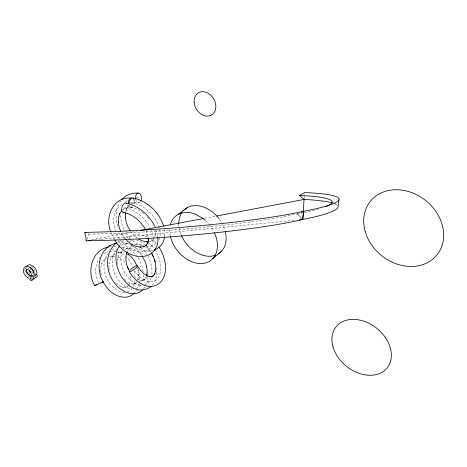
<?xml version="1.0" encoding="UTF-8"?>
<svg xmlns="http://www.w3.org/2000/svg" width="467" height="467" viewBox="0 0 467 467"><rect width="100%" height="100%" fill="white"/><g stroke="black" fill="none" stroke-linecap="round" stroke-linejoin="round"><path stroke-width="0.35" stroke-dasharray="2.33 1.75" d="M117.351 264.485L117.491 259.734L117.386 260.148L118.56 255.922L120.684 252.343L120.206 252.816L122.605 250.61M108.945 267.533L109.08 263.452L109.062 263.873L110.253 259.652L112.395 256.079L111.987 256.587L114.87 253.949M100.656 272.115L100.819 267.515L102.022 263.277L101.742 263.744L104.188 259.693L103.855 260.242L106.75 257.603L106.155 257.953M24.821 269.763L25.492 273.323M28.767 269.08L28.785 268.379M147.969 277.2L147.636 280.784L146.101 284.993M304.122 198.738L304.589 193.933M139.219 283.06L139.697 278.204L139.049 272.127L138.25 269.371M139.148 283.755L137.724 288.121M164.746 236.162L164.442 228.824M35.037 275.612C36.298 271.73 33.811 266.745 29.619 266.102M154.705 237.329L155.517 234.008L155.33 234.837L154.945 230.073L155.073 230.756M125.775 212.187L126.861 208.504L126.563 209.169L128.787 205.713L128.186 206.251L129.715 205.019M146.247 276.522L145.757 277.865L146.34 277.159L143.743 280.317L145.225 279.038L142.639 280.375L143.626 280.165L140.544 280.352L141.483 280.48L138.045 279.447L138.763 279.856L135.138 277.561M137.853 279.791L138.693 274.555L138.728 275.133L138.22 270.422L137.024 266.289M128.956 284.742L129.989 282.039L130.421 277.999L130.369 278.577L129.96 274.608M86.903 239.46L88.987 234.13L87.206 233.401M35.574 274.876L35.369 276.085M127.345 251.491L129.108 248.502L132.027 245.817L131.431 246.261L132.593 245.73M119.721 245.274L121.519 242.268L123.492 240.476M120.772 200.804C114.794 208.527 114.981 219.578 118.589 228.275M153.941 238.701L152.837 240.201L153.59 239.618L150.286 241.474L151.145 241.194L149.043 241.492M25.195 268.747L25.854 267.906C31.447 267.34 35.043 275.524 31.131 279.424M152.248 285.197C156.463 280.574 157.332 273.732 156.422 267.743M143.422 289.015L145.523 286.417M133.871 293.737L136.849 290.1M136.942 281.735L135.337 283.673L136.008 282.973L133.41 284.31L135.267 283.749L132.167 283.954L133.072 284.17L129.604 283.148L126.108 280.965M129.12 284.631L127.106 287.036L127.83 286.399L125.22 287.736L126.119 287.374L123.055 287.584L123.965 287.549L120.585 286.575L121.327 286.831L116.388 283.282M33.379 275.944L32.824 276.598L33.285 276.289L32.608 276.347M122.623 210.092L124.152 208.854M125.962 238.234C132.424 233.745 141.478 233.5 148.249 237.458M124.817 249.372L126.551 248.578L125.862 248.794L129.698 248.345L129.026 248.228L133.048 248.958L136.901 250.826L140.345 253.698L140.141 253.458L142.231 256.208M117.824 241.871L120.807 240.528M118.338 252.355L117.69 252.641L121.502 252.186L120.836 252.139L124.817 252.851M88.987 234.13A153.211 14.57 -4.3 0 0 284.864 216.478L297.403 213.933L299.248 213.156M131.245 203.787L134.975 202.445L134.21 202.713L138.874 202.573M123.346 209.146L127.894 207.517M91.625 239.717L136.685 231.171M204.634 218.282L215.363 216.244M153.234 250.37C145.517 252.314 137.07 250.073 131.046 244.971M109.617 256.365L113.428 255.898L112.769 255.939L115.402 256.401M135.471 244.655L138.051 244.358L142.021 245.099L141.443 244.924L144.7 246.518M110.113 246.868L111.415 246.722M117.882 242.951C127.678 241.235 137.304 247.598 142.371 255.63M128.448 238.725L130.427 238.69M94.608 239.945L100.411 239.378M101.135 239.302L294.029 220.36M35.043 275.939L36.298 275.839M127.117 207.797L131.793 207.669M31.318 278.962L32.322 279.097M114.036 246.64L117.328 247.236M130.17 207.05L135.78 208.656L141.057 211.493M32.918 274.047L34.097 274.427M32.351 275.326L33.706 275.763M117.351 256.932L120.504 258.426L120.095 258.222L123.574 261.088L126.411 264.783M119.307 247.592L119.832 247.843M136.358 239.804L142.032 242.589L144.566 244.72M29.771 277.106L26.275 274.485M137.397 238.182L134.765 236.203L131.11 232.146M31.645 278.495L32.153 278.974M332.656 201.674L333.712 202.503M334.244 202.917L337.431 205.404A156.626 15.866 -4.4 0 0 335.364 204.032M142.149 212.374L144.881 214.575M145.354 246.839L148.845 249.775L151.302 253.003M151.267 239.133L155.815 242.98L157.461 245.163M124.152 278.951L126.113 280.871M132.914 198.884L133.282 199.246A4.793 2.995 88.1 0 1 134.385 203.723M297.403 213.933L301.775 218.492L297.403 213.933A150.975 14.524 -4.4 0 0 303.264 212.759M29.876 273.761L28.09 271.555M147.093 246.845L151.326 252.367M125.53 238.906L121.227 232.613M124.549 238.719L119.861 231.568M147.362 217.05L148.751 218.644M114.304 239.256L112.792 236.792L111.245 232.811M146.218 230.838L148.074 236.15L147.951 235.461L148.132 237.51M156.223 230.103L157.397 233.518L157.706 236.384M108.922 268.21L109.325 270.276M100.784 272.781L101.298 275.437M147.846 271.776L148.173 275.051M116.779 249.366A22.959 18.791 68.2 0 0 115.962 276.277A22.854 14.191 64.7 0 0 131.799 288.851M121.046 245.654A22.959 18.791 68.2 0 1 129.727 243.459M134.7 244.381A22.959 18.791 68.2 0 1 138.897 246.348M141.133 247.907A22.959 18.791 68.2 0 1 147.198 254.836M140.444 285.244A23.058 14.138 64.7 0 1 124.566 272.506A23.169 18.82 68.1 0 1 122.395 250.51M147.829 255.974A23.058 14.138 64.7 0 1 151.664 275.442M151.215 277.375A23.058 14.138 64.7 0 1 144.898 284.8M123.206 248.672A23.169 18.82 68.1 0 1 127.859 242.852M129.581 241.655A23.169 18.82 68.1 0 1 133.416 240.015M148.623 243.155A23.169 18.82 68.1 0 1 154.192 248.572M154.624 249.162A23.169 18.82 68.1 0 1 155.826 250.989A23.274 14.08 64.7 0 1 156.305 279.663A23.274 14.08 64.7 0 1 133.679 269.255M98.607 282.459A22.55 18.733 68.3 0 1 99.775 257.615M103.837 253.803A22.55 18.733 68.3 0 1 108.239 251.801M109.587 251.491A22.55 18.733 68.3 0 1 117.316 251.9M118.011 252.11A22.55 18.733 68.3 0 1 124.934 255.974M125.46 256.418A22.55 18.733 68.3 0 1 130.392 262.331A22.649 14.243 64.7 0 1 132.891 267.568M124.654 292.465A22.649 14.243 64.7 0 1 107.521 279.972A22.755 18.762 68.2 0 1 108.402 253.277M133.994 270.983A22.649 14.243 64.7 0 1 134.992 277.089M134.951 280.556A22.649 14.243 64.7 0 1 132.984 287.368M132.254 288.501A22.649 14.243 64.7 0 1 127.193 292.108M143.194 271.461A22.854 14.191 64.7 0 0 138.722 258.619A22.755 18.762 68.2 0 0 136.662 255.688M143.433 274.806A22.854 14.191 64.7 0 1 141.974 282.763M140.713 284.975A22.854 14.191 64.7 0 1 135.675 288.577M112.074 249.95A22.755 18.762 68.2 0 1 116.481 247.942M122.027 247.422A22.755 18.762 68.2 0 1 136.206 255.14M134.14 199.152A4.787 2.487 -74.2 0 1 133.953 203.594M132.219 206.472A4.787 2.487 -74.2 0 1 129.015 204.955M141.536 245.572A26.088 19.357 58.4 0 1 132.056 240.015M130.071 238.112A26.088 19.357 58.4 0 1 124.689 230.745M124.041 229.495A26.088 19.357 58.4 0 1 120.684 214.808M125.6 202.205A26.088 19.357 58.4 0 1 127.701 200.413M136.557 197.734A26.088 19.357 58.4 0 1 138.518 197.85M156.212 243.546A26.374 16.707 45.1 0 1 145.815 246.389M131.7 202.515A26.374 16.707 45.1 0 1 159.37 228.135M159.691 229.449A26.374 16.707 45.1 0 1 158.932 239.898M140.281 201.721A4.752 2.936 87.9 0 1 136.16 200.559M126.966 204.254A4.833 2.533 -73.9 0 1 125.033 211.639M120.358 240.155A26.315 19.381 58.4 0 0 134.63 250.942A26.607 16.684 45.1 0 0 150.946 229.437M119.534 239.005A26.315 19.381 58.4 0 1 121.741 204.715M130.118 202.801A26.315 19.381 58.4 0 1 131.431 202.906M124.485 207.663A26.607 16.684 45.1 0 1 150.035 227.546M133.229 206.805A4.793 2.995 88.1 0 1 129.026 205.661M170.303 235.794A28.283 20.577 51.6 0 1 169.83 228.135M205.638 220.803A28.283 20.577 51.6 0 1 208.936 224.248M209.374 224.779A28.283 20.577 51.6 0 1 213.839 231.626M180.857 234.101A27.927 20.542 51.6 0 1 179.211 228.235M178.925 226.168A27.927 20.542 51.6 0 1 178.797 224.037M219.07 218.836A27.927 20.542 51.6 0 1 220.99 221.615M221.743 222.876A27.927 20.542 51.6 0 1 225.082 230.838M318.657 209.041A150.975 14.524 -4.4 0 1 303.959 212.613"/><path stroke-width="0.7" d="M36.689 274.351C38.195 269.401 30.437 261.193 26.502 266.441M32.392 279.575L32.293 280.13A1.454 1.097 38.4 0 1 31.266 280.585L30.618 280.352A1.313 0.992 38.4 0 1 29.87 279.272L30.676 278.262M125.395 217.604L125.594 212.8M303.252 211.615L304.058 199.427L299.592 195.422L304.723 192.556A158.208 14.851 -4.4 0 1 315.575 208.831L303.544 211.341A160.56 14.891 -4.3 0 1 104.45 231.912L84.831 232.426L86.383 240.791M85.905 240.803L105.863 240.353A158.949 15.936 -4.3 0 0 302.733 219.508L303.544 211.341L301.087 212.374M299.108 219.864L302.733 219.508L303.544 211.341M338.984 199.753L337.939 207.33A156.626 15.866 -4.4 0 1 314.729 216.886L302.744 219.502M137.479 265.945L137.012 266.89A4.874 1.033 -34.9 0 1 134.566 269.103L131.385 271.058A5.155 1.092 -34.9 0 1 129.365 271.607L129.674 270.434A4.868 1.027 -34.9 0 1 132.114 268.239L135.261 266.295A5.155 1.092 -34.9 0 1 137.292 265.735L140.742 270.632L140.479 270.311L143.859 273.68L147.449 275.979L146.667 275.67L150.082 276.721M164.565 236.862C163.975 242.846 159.749 248.082 154.092 250.078M127.077 252.18C124.887 258.047 125.956 264.631 128.845 270.066M146.498 275.851L146.988 274.514L146.749 275.25L147.146 271.076L146.632 266.494L146.714 266.844L145.272 261.923L142.231 256.208M26.409 269.401L26.134 270.953L26.759 272.728L28.236 274.503L30.413 275.869L27.751 273.569L26.199 270.615M103.359 281.858L94.766 285.553L96.535 284.683M30.688 277.871L31.085 277.135C32.048 274.088 30.53 270.627 27.506 269.331L26.134 269.249L26.432 269.179M33.104 279.178C36.356 273.522 32.351 265.612 25.58 266.564C20.799 269.634 24.64 276.949 29.135 278.344M119.365 245.87C107.124 263.616 130.13 302.131 151.419 286.23M121.7 210.78L119.482 214.248L119.791 213.571L118.536 217.891L118.349 222.724L118.309 222.251L119.243 227.47L120.731 231.328M35.603 277.515L34.418 278.852L32.562 279.079M142.581 290.054C134.309 297.73 121.683 292.044 115.6 284.275C105.454 273.037 103.832 252.53 116.832 242.77M109.92 245.654C102.022 250.376 98.543 260.078 99.132 268.963L100.44 275.997L103.195 282.348L107.077 287.824C112.979 295.611 125.524 301.104 133.871 293.737M121.467 199.701C125.769 195.194 131.881 192.515 138.162 193.122M212.596 258.835L221.259 251.515M178.231 214.353L187.331 207.587M151.197 276.832L153.771 275.501L152.954 276.096L154.916 273.68L154.39 274.444L155.616 271.035L155.441 271.806C156.527 265.495 154.74 259.074 151.711 253.546M114.625 243.535L116.581 243.097M109.272 245.946L115.273 243.243M100.971 282.745L103.376 281.764M140.263 230.494L203.203 218.55M216.793 215.976L304.058 199.427A156.626 15.866 -4.4 0 1 332.422 202.958M148.337 241.591L146.936 241.789L147.724 241.836L142.902 241.089L138.582 239.11M108.817 247.02C91.707 249.647 86.342 272.226 94.766 285.553M88.806 240.517L90.983 240.301M149.107 276.697L152.172 276.522M131.069 198.136C113.265 196.152 104.159 217.785 110.988 232.146M299.592 195.422L309.545 196.041A150.975 14.524 -4.4 0 1 325.581 206.735M36.233 274.45L37.097 275.116A1.436 1.027 86.3 0 1 37.162 276.505L36.84 277.024A1.296 0.928 86.3 0 1 35.877 277.059L35.667 276.843M155.05 226.688C149.16 215.077 138.407 205.398 125.378 202.964A4.863 2.551 -73.9 0 0 123.241 204.435L122.634 205.433A4.833 2.533 -73.9 0 0 121.753 210.127A4.833 2.533 -73.9 0 0 123.603 212.345M163.613 226.116C159.358 212.135 146.982 200.664 132.581 197.856A4.787 2.487 -74.2 0 0 130.491 199.286L129.896 200.285A4.787 2.487 -74.2 0 0 128.962 203.845M122.944 212.24C132.622 214.213 140.917 221.031 145.517 229.665M30.267 275.816L31.435 276.19M84.831 232.426L86.021 232.91M126.09 253.458L128.629 254.678L128.267 254.398L131.782 257.317L134.665 261.082L136.819 265.6M30.186 267.614L32.468 269.868L33.893 272.985M139.674 193.56L140.334 194.231A4.752 2.936 87.9 0 1 140.824 200.886M30.816 272.722L29.339 270.901M125.985 239.419L127.83 241.468L132.062 244.661L131.659 244.41L136.002 246.418L140.847 247.195L140.042 247.148L144.262 246.57L143.387 246.856L146.691 245.006L145.926 245.601L148.127 242.601L147.613 243.4L148.564 239.408L148.372 240.248L148.191 238.199M159.113 247.341C165.785 257.708 169.486 274.555 158.943 283.732C147.905 291.42 134.589 281.338 129.184 271.391M114.684 239.869C120.825 250.604 133.673 259.033 146.364 255.828C154.308 253.669 159.159 245.023 157.758 237.108M130.386 230.967L128.215 227.429L126.253 222.327L125.349 217.143M151.612 252.974L153.345 256.593M127.316 266.68L128.53 269.214M154.408 259.097L155.225 261.847M133.223 197.99A4.787 2.487 -74.2 0 1 133.749 198.434M135.78 199.462A4.752 2.936 87.9 0 1 136.738 193.939L137.415 193.379A4.752 2.936 87.9 0 1 139.656 193.542M126.026 203.092A4.833 2.533 -73.9 0 1 126.569 203.536M128.443 203.338A4.793 2.995 88.1 0 1 129.622 198.977L130.311 198.405A4.793 2.995 88.1 0 1 131.846 198.183M214.429 232.84A28.283 20.577 51.6 0 1 202.345 263.493A28.283 20.577 51.6 0 1 170.449 236.454M170.379 224.849A28.283 20.577 51.6 0 1 195.819 214.4L201.983 217.844A28.283 20.577 51.6 0 1 205.136 220.348M215.649 255.163A27.927 20.542 51.6 0 1 181.377 235.38M178.797 223.337A27.927 20.542 51.6 0 1 181.897 212.538M183.134 210.926A27.927 20.542 51.6 0 1 218.655 218.293M225.263 231.515A27.927 20.542 51.6 0 1 218.655 253.651M365.229 231.655A42.748 35.282 38.7 0 0 432.436 259.418A42.748 35.282 38.7 0 0 413.353 193.233A42.748 35.282 38.7 0 0 365.229 231.655M194.149 102.524A12.901 10.081 59.4 0 0 211.353 115.104A12.901 10.081 59.4 0 0 209.42 94.054A12.901 10.081 59.4 0 0 194.149 102.524M332.959 346.724A32.778 24.325 38.9 0 0 382.759 371.837A32.778 24.325 38.9 0 0 369.222 323.427A32.778 24.325 38.9 0 0 332.959 346.724"/></g></svg>
